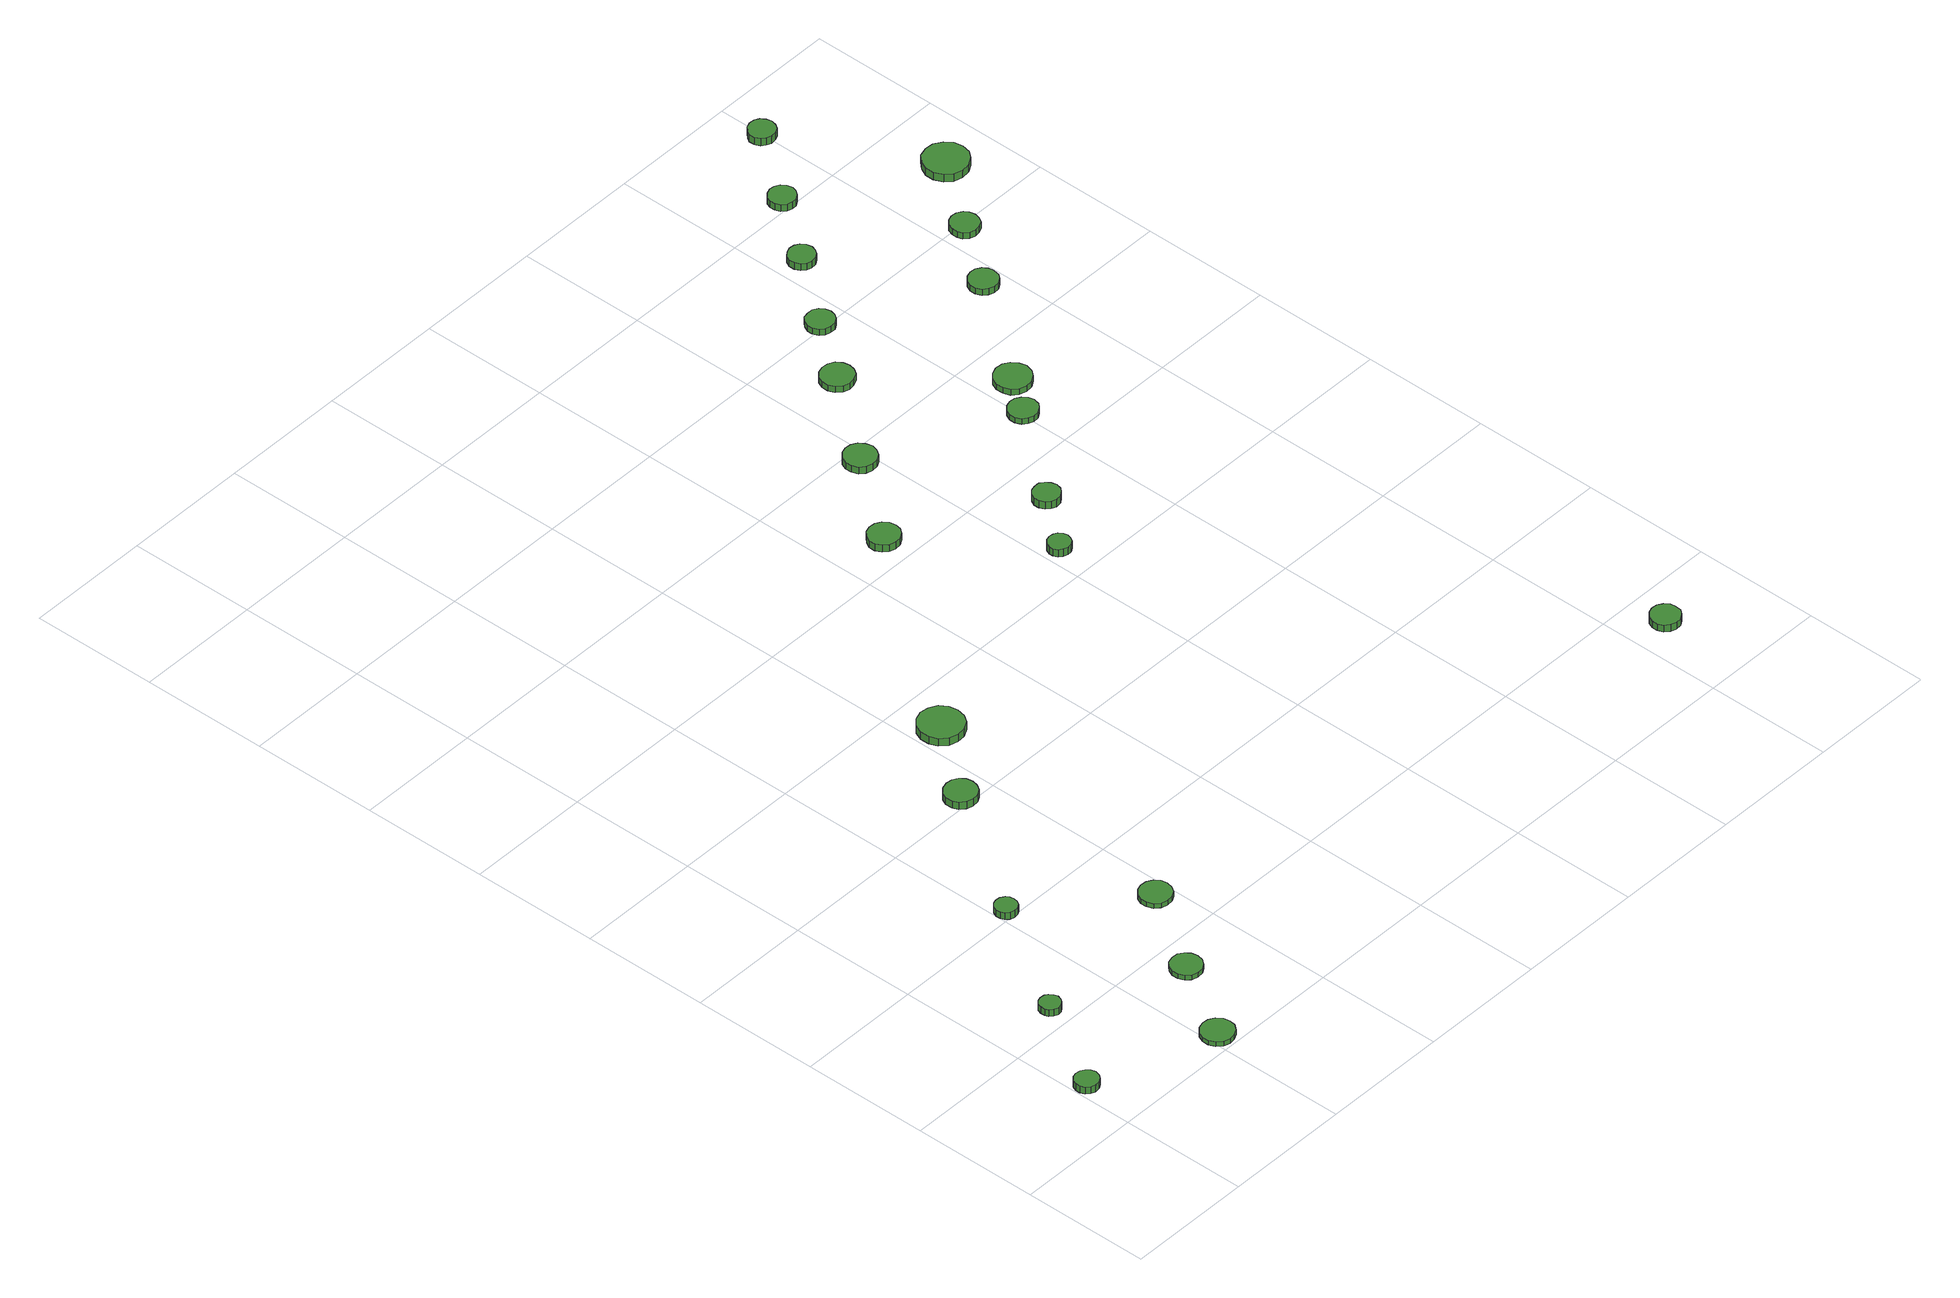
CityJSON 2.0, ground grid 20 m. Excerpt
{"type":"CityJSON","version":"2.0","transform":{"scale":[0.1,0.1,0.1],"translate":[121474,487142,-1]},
"CityObjects":{
"tree1":{"type":"SolitaryVegetationObject","attributes":{"function":"something"},"geometry":[{"type":"MultiSurface","lod":"1","boundaries":[[[0,1,2,3,4,5,6,7,8,9,10,11,12,13,14]],[[15,16,17,18,19,20,21,22,23,24,25,26,27,28,29]],[[0,29,28,1]],[[1,28,27,2]],[[2,27,26,3]],[[3,26,25,4]],[[4,25,24,5]],[[5,24,23,6]],[[6,23,22,7]],[[7,22,21,8]],[[8,21,20,9]],[[9,20,19,10]],[[10,19,18,11]],[[11,18,17,12]],[[12,17,16,13]],[[13,16,15,14]],[[14,15,29,0]]]}]},
"tree2":{"type":"SolitaryVegetationObject","attributes":{"function":"something"},"geometry":[{"type":"MultiSurface","lod":"1","boundaries":[[[30,31,32,33,34,35,36,37,38,39,40,41,42,43,44]],[[45,46,47,48,49,50,51,52,53,54,55,56,57,58,59]],[[30,59,58,31]],[[31,58,57,32]],[[32,57,56,33]],[[33,56,55,34]],[[34,55,54,35]],[[35,54,53,36]],[[36,53,52,37]],[[37,52,51,38]],[[38,51,50,39]],[[39,50,49,40]],[[40,49,48,41]],[[41,48,47,42]],[[42,47,46,43]],[[43,46,45,44]],[[44,45,59,30]]]}]},
"tree3":{"type":"SolitaryVegetationObject","attributes":{"function":"something"},"geometry":[{"type":"MultiSurface","lod":"1","boundaries":[[[60,61,62,63,64,65,66,67,68,69,70,71,72,73,74]],[[75,76,77,78,79,80,81,82,83,84,85,86,87,88,89]],[[60,89,88,61]],[[61,88,87,62]],[[62,87,86,63]],[[63,86,85,64]],[[64,85,84,65]],[[65,84,83,66]],[[66,83,82,67]],[[67,82,81,68]],[[68,81,80,69]],[[69,80,79,70]],[[70,79,78,71]],[[71,78,77,72]],[[72,77,76,73]],[[73,76,75,74]],[[74,75,89,60]]]}]},
"tree4":{"type":"SolitaryVegetationObject","attributes":{"function":"something"},"geometry":[{"type":"MultiSurface","lod":"1","boundaries":[[[90,91,92,93,94,95,96,97,98,99,100,101,102,103,104]],[[105,106,107,108,109,110,111,112,113,114,115,116,117,118,119]],[[90,119,118,91]],[[91,118,117,92]],[[92,117,116,93]],[[93,116,115,94]],[[94,115,114,95]],[[95,114,113,96]],[[96,113,112,97]],[[97,112,111,98]],[[98,111,110,99]],[[99,110,109,100]],[[100,109,108,101]],[[101,108,107,102]],[[102,107,106,103]],[[103,106,105,104]],[[104,105,119,90]]]}]},
"tree5":{"type":"SolitaryVegetationObject","attributes":{"function":"something"},"geometry":[{"type":"MultiSurface","lod":"1","boundaries":[[[120,121,122,123,124,125,126,127,128,129,130,131,132,133,134]],[[135,136,137,138,139,140,141,142,143,144,145,146,147,148,149]],[[120,149,148,121]],[[121,148,147,122]],[[122,147,146,123]],[[123,146,145,124]],[[124,145,144,125]],[[125,144,143,126]],[[126,143,142,127]],[[127,142,141,128]],[[128,141,140,129]],[[129,140,139,130]],[[130,139,138,131]],[[131,138,137,132]],[[132,137,136,133]],[[133,136,135,134]],[[134,135,149,120]]]}]},
"tree6":{"type":"SolitaryVegetationObject","attributes":{"function":"something"},"geometry":[{"type":"MultiSurface","lod":"1","boundaries":[[[150,151,152,153,154,155,156,157,158,159,160,161,162,163,164]],[[165,166,167,168,169,170,171,172,173,174,175,176,177,178,179]],[[150,179,178,151]],[[151,178,177,152]],[[152,177,176,153]],[[153,176,175,154]],[[154,175,174,155]],[[155,174,173,156]],[[156,173,172,157]],[[157,172,171,158]],[[158,171,170,159]],[[159,170,169,160]],[[160,169,168,161]],[[161,168,167,162]],[[162,167,166,163]],[[163,166,165,164]],[[164,165,179,150]]]}]},
"tree7":{"type":"SolitaryVegetationObject","attributes":{"function":"something"},"geometry":[{"type":"MultiSurface","lod":"1","boundaries":[[[180,181,182,183,184,185,186,187,188,189,190,191,192,193,194]],[[195,196,197,198,199,200,201,202,203,204,205,206,207,208,209]],[[180,209,208,181]],[[181,208,207,182]],[[182,207,206,183]],[[183,206,205,184]],[[184,205,204,185]],[[185,204,203,186]],[[186,203,202,187]],[[187,202,201,188]],[[188,201,200,189]],[[189,200,199,190]],[[190,199,198,191]],[[191,198,197,192]],[[192,197,196,193]],[[193,196,195,194]],[[194,195,209,180]]]}]},
"tree8":{"type":"SolitaryVegetationObject","attributes":{"function":"something"},"geometry":[{"type":"MultiSurface","lod":"1","boundaries":[[[210,211,212,213,214,215,216,217,218,219,220,221,222,223,224]],[[225,226,227,228,229,230,231,232,233,234,235,236,237,238,239]],[[210,239,238,211]],[[211,238,237,212]],[[212,237,236,213]],[[213,236,235,214]],[[214,235,234,215]],[[215,234,233,216]],[[216,233,232,217]],[[217,232,231,218]],[[218,231,230,219]],[[219,230,229,220]],[[220,229,228,221]],[[221,228,227,222]],[[222,227,226,223]],[[223,226,225,224]],[[224,225,239,210]]]}]},
"tree9":{"type":"SolitaryVegetationObject","attributes":{"function":"something"},"geometry":[{"type":"MultiSurface","lod":"1","boundaries":[[[240,241,242,243,244,245,246,247,248,249,250,251,252,253,254]],[[255,256,257,258,259,260,261,262,263,264,265,266,267,268,269]],[[240,269,268,241]],[[241,268,267,242]],[[242,267,266,243]],[[243,266,265,244]],[[244,265,264,245]],[[245,264,263,246]],[[246,263,262,247]],[[247,262,261,248]],[[248,261,260,249]],[[249,260,259,250]],[[250,259,258,251]],[[251,258,257,252]],[[252,257,256,253]],[[253,256,255,254]],[[254,255,269,240]]]}]},
"tree10":{"type":"SolitaryVegetationObject","attributes":{"function":"something"},"geometry":[{"type":"MultiSurface","lod":"1","boundaries":[[[270,271,272,273,274,275,276,277,278,279,280,281,282,283,284]],[[285,286,287,288,289,290,291,292,293,294,295,296,297,298,299]],[[270,299,298,271]],[[271,298,297,272]],[[272,297,296,273]],[[273,296,295,274]],[[274,295,294,275]],[[275,294,293,276]],[[276,293,292,277]],[[277,292,291,278]],[[278,291,290,279]],[[279,290,289,280]],[[280,289,288,281]],[[281,288,287,282]],[[282,287,286,283]],[[283,286,285,284]],[[284,285,299,270]]]}]},
"tree11":{"type":"SolitaryVegetationObject","attributes":{"function":"something"},"geometry":[{"type":"MultiSurface","lod":"1","boundaries":[[[300,301,302,303,304,305,306,307,308,309,310,311,312,313,314]],[[315,316,317,318,319,320,321,322,323,324,325,326,327,328,329]],[[300,329,328,301]],[[301,328,327,302]],[[302,327,326,303]],[[303,326,325,304]],[[304,325,324,305]],[[305,324,323,306]],[[306,323,322,307]],[[307,322,321,308]],[[308,321,320,309]],[[309,320,319,310]],[[310,319,318,311]],[[311,318,317,312]],[[312,317,316,313]],[[313,316,315,314]],[[314,315,329,300]]]}]},
"tree12":{"type":"SolitaryVegetationObject","attributes":{"function":"something"},"geometry":[{"type":"MultiSurface","lod":"1","boundaries":[[[330,331,332,333,334,335,336,337,338,339,340,341,342,343,344]],[[345,346,347,348,349,350,351,352,353,354,355,356,357,358,359]],[[330,359,358,331]],[[331,358,357,332]],[[332,357,356,333]],[[333,356,355,334]],[[334,355,354,335]],[[335,354,353,336]],[[336,353,352,337]],[[337,352,351,338]],[[338,351,350,339]],[[339,350,349,340]],[[340,349,348,341]],[[341,348,347,342]],[[342,347,346,343]],[[343,346,345,344]],[[344,345,359,330]]]}]},
"tree13":{"type":"SolitaryVegetationObject","attributes":{"function":"something"},"geometry":[{"type":"MultiSurface","lod":"1","boundaries":[[[360,361,362,363,364,365,366,367,368,369,370,371,372,373,374]],[[375,376,377,378,379,380,381,382,383,384,385,386,387,388,389]],[[360,389,388,361]],[[361,388,387,362]],[[362,387,386,363]],[[363,386,385,364]],[[364,385,384,365]],[[365,384,383,366]],[[366,383,382,367]],[[367,382,381,368]],[[368,381,380,369]],[[369,380,379,370]],[[370,379,378,371]],[[371,378,377,372]],[[372,377,376,373]],[[373,376,375,374]],[[374,375,389,360]]]}]},
"tree14":{"type":"SolitaryVegetationObject","attributes":{"function":"something"},"geometry":[{"type":"MultiSurface","lod":"1","boundaries":[[[390,391,392,393,394,395,396,397,398,399,400,401,402,403,404]],[[405,406,407,408,409,410,411,412,413,414,415,416,417,418,419]],[[390,419,418,391]],[[391,418,417,392]],[[392,417,416,393]],[[393,416,415,394]],[[394,415,414,395]],[[395,414,413,396]],[[396,413,412,397]],[[397,412,411,398]],[[398,411,410,399]],[[399,410,409,400]],[[400,409,408,401]],[[401,408,407,402]],[[402,407,406,403]],[[403,406,405,404]],[[404,405,419,390]]]}]},
"tree15":{"type":"SolitaryVegetationObject","attributes":{"function":"something"},"geometry":[{"type":"MultiSurface","lod":"1","boundaries":[[[420,421,422,423,424,425,426,427,428,429,430,431,432,433,434]],[[435,436,437,438,439,440,441,442,443,444,445,446,447,448,449]],[[420,449,448,421]],[[421,448,447,422]],[[422,447,446,423]],[[423,446,445,424]],[[424,445,444,425]],[[425,444,443,426]],[[426,443,442,427]],[[427,442,441,428]],[[428,441,440,429]],[[429,440,439,430]],[[430,439,438,431]],[[431,438,437,432]],[[432,437,436,433]],[[433,436,435,434]],[[434,435,449,420]]]}]},
"tree16":{"type":"SolitaryVegetationObject","attributes":{"function":"something"},"geometry":[{"type":"MultiSurface","lod":"1","boundaries":[[[450,451,452,453,454,455,456,457,458,459,460,461,462,463,464]],[[465,466,467,468,469,470,471,472,473,474,475,476,477,478,479]],[[450,479,478,451]],[[451,478,477,452]],[[452,477,476,453]],[[453,476,475,454]],[[454,475,474,455]],[[455,474,473,456]],[[456,473,472,457]],[[457,472,471,458]],[[458,471,470,459]],[[459,470,469,460]],[[460,469,468,461]],[[461,468,467,462]],[[462,467,466,463]],[[463,466,465,464]],[[464,465,479,450]]]}]},
"tree17":{"type":"SolitaryVegetationObject","attributes":{"function":"something"},"geometry":[{"type":"MultiSurface","lod":"1","boundaries":[[[480,481,482,483,484,485,486,487,488,489,490,491,492,493,494]],[[495,496,497,498,499,500,501,502,503,504,505,506,507,508,509]],[[480,509,508,481]],[[481,508,507,482]],[[482,507,506,483]],[[483,506,505,484]],[[484,505,504,485]],[[485,504,503,486]],[[486,503,502,487]],[[487,502,501,488]],[[488,501,500,489]],[[489,500,499,490]],[[490,499,498,491]],[[491,498,497,492]],[[492,497,496,493]],[[493,496,495,494]],[[494,495,509,480]]]}]},
"tree18":{"type":"SolitaryVegetationObject","attributes":{"function":"something"},"geometry":[{"type":"MultiSurface","lod":"1","boundaries":[[[510,511,512,513,514,515,516,517,518,519,520,521,522,523,524]],[[525,526,527,528,529,530,531,532,533,534,535,536,537,538,539]],[[510,539,538,511]],[[511,538,537,512]],[[512,537,536,513]],[[513,536,535,514]],[[514,535,534,515]],[[515,534,533,516]],[[516,533,532,517]],[[517,532,531,518]],[[518,531,530,519]],[[519,530,529,520]],[[520,529,528,521]],[[521,528,527,522]],[[522,527,526,523]],[[523,526,525,524]],[[524,525,539,510]]]}]},
"tree19":{"type":"SolitaryVegetationObject","attributes":{"function":"something"},"geometry":[{"type":"MultiSurface","lod":"1","boundaries":[[[540,541,542,543,544,545,546,547,548,549,550,551,552,553,554]],[[555,556,557,558,559,560,561,562,563,564,565,566,567,568,569]],[[540,569,568,541]],[[541,568,567,542]],[[542,567,566,543]],[[543,566,565,544]],[[544,565,564,545]],[[545,564,563,546]],[[546,563,562,547]],[[547,562,561,548]],[[548,561,560,549]],[[549,560,559,550]],[[550,559,558,551]],[[551,558,557,552]],[[552,557,556,553]],[[553,556,555,554]],[[554,555,569,540]]]}]},
"tree20":{"type":"SolitaryVegetationObject","attributes":{"function":"something"},"geometry":[{"type":"MultiSurface","lod":"1","boundaries":[[[570,571,572,573,574,575,576,577,578,579,580,581,582,583,584]],[[585,586,587,588,589,590,591,592,593,594,595,596,597,598,599]],[[570,599,598,571]],[[571,598,597,572]],[[572,597,596,573]],[[573,596,595,574]],[[574,595,594,575]],[[575,594,593,576]],[[576,593,592,577]],[[577,592,591,578]],[[578,591,590,579]],[[579,590,589,580]],[[580,589,588,581]],[[581,588,587,582]],[[582,587,586,583]],[[583,586,585,584]],[[584,585,599,570]]]}]},
"tree21":{"type":"SolitaryVegetationObject","attributes":{"function":"something"},"geometry":[{"type":"MultiSurface","lod":"1","boundaries":[[[600,601,602,603,604,605,606,607,608,609,610,611,612,613,614]],[[615,616,617,618,619,620,621,622,623,624,625,626,627,628,629]],[[600,629,628,601]],[[601,628,627,602]],[[602,627,626,603]],[[603,626,625,604]],[[604,625,624,605]],[[605,624,623,606]],[[606,623,622,607]],[[607,622,621,608]],[[608,621,620,609]],[[609,620,619,610]],[[610,619,618,611]],[[611,618,617,612]],[[612,617,616,613]],[[613,616,615,614]],[[614,615,629,600]]]}]},
"tree22":{"type":"SolitaryVegetationObject","attributes":{"function":"something"},"geometry":[{"type":"MultiSurface","lod":"1","boundaries":[[[630,631,632,633,634,635,636,637,638,639,640,641,642,643,644]],[[645,646,647,648,649,650,651,652,653,654,655,656,657,658,659]],[[630,659,658,631]],[[631,658,657,632]],[[632,657,656,633]],[[633,656,655,634]],[[634,655,654,635]],[[635,654,653,636]],[[636,653,652,637]],[[637,652,651,638]],[[638,651,650,639]],[[639,650,649,640]],[[640,649,648,641]],[[641,648,647,642]],[[642,647,646,643]],[[643,646,645,644]],[[644,645,659,630]]]}]},
"tree23":{"type":"SolitaryVegetationObject","attributes":{"function":"something"},"geometry":[{"type":"MultiSurface","lod":"1","boundaries":[[[660,661,662,663,664,665,666,667,668,669,670,671,672,673,674]],[[675,676,677,678,679,680,681,682,683,684,685,686,687,688,689]],[[660,689,688,661]],[[661,688,687,662]],[[662,687,686,663]],[[663,686,685,664]],[[664,685,684,665]],[[665,684,683,666]],[[666,683,682,667]],[[667,682,681,668]],[[668,681,680,669]],[[669,680,679,670]],[[670,679,678,671]],[[671,678,677,672]],[[672,677,676,673]],[[673,676,675,674]],[[674,675,689,660]]]}]}
},
"vertices":[
[40,94,18],[38,101,18],[33,107,18],[27,111,18],[19,112,18],[12,110,18],[6,105,18],[3,98,18],[3,90,18],[6,83,18],[12,78,18],[19,75,18],[27,76,18],[33,80,18],[38,86,18],[38,86,6],[33,80,6],[27,76,6],[19,75,6],[12,78,6],[6,83,6],[3,90,6],[3,98,6],[6,105,6],[12,110,6],[19,112,6],[27,111,6],[33,107,6],[38,101,6],[40,94,6],
[123,236,18],[121,242,18],[117,248,18],[112,251,18],[105,252,18],[98,250,18],[93,245,18],[91,239,18],[91,232,18],[93,226,18],[98,222,18],[105,219,18],[112,220,18],[117,224,18],[121,229,18],[121,229,6],[117,224,6],[112,220,6],[105,219,6],[98,222,6],[93,226,6],[91,232,6],[91,239,6],[93,245,6],[98,250,6],[105,252,6],[112,251,6],[117,248,6],[121,242,6],[123,236,6],
[243,30,14],[241,40,14],[234,49,14],[225,54,14],[215,55,14],[205,52,14],[197,45,14],[193,35,14],[193,25,14],[197,15,14],[205,8,14],[215,5,14],[225,6,14],[234,11,14],[241,20,14],[241,20,6],[234,11,6],[225,6,6],[215,5,6],[205,8,6],[197,15,6],[193,25,6],[193,35,6],[197,45,6],[205,52,6],[215,55,6],[225,54,6],[234,49,6],[241,40,6],[243,30,6],
[315,152,14],[313,162,14],[307,170,14],[299,175,14],[289,176,14],[279,173,14],[272,166,14],[268,157,14],[268,147,14],[272,138,14],[279,131,14],[289,128,14],[299,129,14],[307,134,14],[313,142,14],[313,142,6],[307,134,6],[299,129,6],[289,128,6],[279,131,6],[272,138,6],[268,147,6],[268,157,6],[272,166,6],[279,173,6],[289,176,6],[299,175,6],[307,170,6],[313,162,6],[315,152,6],
[234,414,18],[233,421,18],[229,426,18],[223,430,18],[216,431,18],[209,429,18],[204,424,18],[201,417,18],[201,410,18],[204,404,18],[209,399,18],[216,397,18],[223,398,18],[229,401,18],[233,407,18],[233,407,6],[229,401,6],[223,398,6],[216,397,6],[209,399,6],[204,404,6],[201,410,6],[201,417,6],[204,424,6],[209,429,6],[216,431,6],[223,430,6],[229,426,6],[233,421,6],[234,414,6],
[400,283,14],[398,293,14],[392,301,14],[383,306,14],[373,307,14],[363,304,14],[355,297,14],[351,288,14],[351,278,14],[355,268,14],[363,261,14],[373,258,14],[383,259,14],[392,264,14],[398,273,14],[398,273,6],[392,264,6],[383,259,6],[373,258,6],[363,261,6],[355,268,6],[351,278,6],[351,288,6],[355,297,6],[363,304,6],[373,307,6],[383,306,6],[392,301,6],[398,293,6],[400,283,6],
[377,616,20],[375,626,20],[369,634,20],[360,639,20],[350,640,20],[340,637,20],[332,630,20],[328,621,20],[328,610,20],[332,601,20],[340,594,20],[350,591,20],[360,592,20],[369,597,20],[375,606,20],[375,606,7],[369,597,7],[360,592,7],[350,591,7],[340,594,7],[332,601,7],[328,610,7],[328,621,7],[332,630,7],[340,637,7],[350,640,7],[360,639,7],[369,634,7],[375,626,7],[377,616,7],
[470,725,25],[467,739,25],[459,751,25],[446,758,25],[432,760,25],[418,755,25],[407,745,25],[402,732,25],[402,718,25],[407,705,25],[418,695,25],[432,691,25],[446,692,25],[459,699,25],[467,711,25],[467,711,12],[459,699,12],[446,692,12],[432,691,12],[418,695,12],[407,705,12],[402,718,12],[402,732,12],[407,745,12],[418,755,12],[432,760,12],[446,758,12],[459,751,12],[467,739,12],[470,725,12],
[704,1045,21],[702,1055,21],[696,1063,21],[687,1068,21],[677,1069,21],[667,1066,21],[660,1059,21],[655,1050,21],[655,1040,21],[660,1031,21],[667,1024,21],[677,1021,21],[687,1022,21],[696,1027,21],[702,1035,21],[702,1035,9],[696,1027,9],[687,1022,9],[677,1021,9],[667,1024,9],[660,1031,9],[655,1040,9],[655,1050,9],[660,1059,9],[667,1066,9],[677,1069,9],[687,1068,9],[696,1063,9],[702,1055,9],[704,1045,9],
[840,853,25],[838,860,25],[834,866,25],[828,869,25],[821,870,25],[814,868,25],[808,863,25],[805,856,25],[805,849,25],[808,842,25],[814,838,25],[821,835,25],[828,836,25],[834,840,25],[838,846,25],[838,846,12],[834,840,12],[828,836,12],[821,835,12],[814,838,12],[808,842,12],[805,849,12],[805,856,12],[808,863,12],[814,868,12],[821,870,12],[828,869,12],[834,866,12],[838,860,12],[840,853,12],
[808,1179,18],[805,1189,18],[799,1198,18],[790,1203,18],[780,1204,18],[770,1201,18],[762,1194,18],[758,1184,18],[758,1174,18],[762,1164,18],[770,1157,18],[780,1154,18],[790,1155,18],[799,1160,18],[805,1169,18],[805,1169,6],[799,1160,6],[790,1155,6],[780,1154,6],[770,1157,6],[762,1164,6],[758,1174,6],[758,1184,6],[762,1194,6],[770,1201,6],[780,1204,6],[790,1203,6],[799,1198,6],[805,1189,6],[808,1179,6],
[913,938,19],[911,946,19],[906,953,19],[899,958,19],[890,958,19],[882,956,19],[876,950,19],[872,942,19],[872,934,19],[876,926,19],[882,920,19],[890,917,19],[899,918,19],[906,923,19],[911,929,19],[911,929,6],[906,923,6],[899,918,6],[890,917,6],[882,920,6],[876,926,6],[872,934,6],[872,942,6],[876,950,6],[882,956,6],[890,958,6],[899,958,6],[906,953,6],[911,946,6],[913,938,6],
[913,1314,17],[911,1324,17],[905,1333,17],[895,1338,17],[885,1339,17],[875,1336,17],[867,1329,17],[863,1319,17],[863,1309,17],[867,1299,17],[875,1292,17],[885,1289,17],[895,1290,17],[905,1295,17],[911,1304,17],[911,1304,6],[905,1295,6],[895,1290,6],[885,1289,6],[875,1292,6],[867,1299,6],[863,1309,6],[863,1319,6],[867,1329,6],[875,1336,6],[885,1339,6],[895,1338,6],[905,1333,6],[911,1324,6],[913,1314,6],
[1278,137,24],[1277,146,24],[1271,153,24],[1263,158,24],[1254,159,24],[1245,156,24],[1238,150,24],[1234,141,24],[1234,132,24],[1238,123,24],[1245,117,24],[1254,114,24],[1263,115,24],[1271,120,24],[1277,127,24],[1277,127,12],[1271,120,12],[1263,115,12],[1254,114,12],[1245,117,12],[1238,123,12],[1234,132,12],[1234,141,12],[1238,150,12],[1245,156,12],[1254,159,12],[1263,158,12],[1271,153,12],[1277,146,12],[1278,137,12],
[1027,1080,16],[1025,1089,16],[1019,1096,16],[1011,1101,16],[1002,1102,16],[993,1099,16],[986,1093,16],[982,1084,16],[982,1075,16],[986,1066,16],[993,1060,16],[1002,1057,16],[1011,1058,16],[1019,1063,16],[1025,1070,16],[1025,1070,6],[1019,1063,6],[1011,1058,6],[1002,1057,6],[993,1060,6],[986,1066,6],[982,1075,6],[982,1084,6],[986,1093,6],[993,1099,6],[1002,1102,6],[1011,1101,6],[1019,1096,6],[1025,1089,6],[1027,1080,6],
[980,1407,17],[978,1416,17],[973,1423,17],[965,1428,17],[956,1428,17],[947,1426,17],[941,1420,17],[937,1411,17],[937,1403,17],[941,1394,17],[947,1388,17],[956,1386,17],[965,1386,17],[973,1391,17],[978,1398,17],[978,1398,6],[973,1391,6],[965,1386,6],[956,1386,6],[947,1388,6],[941,1394,6],[937,1403,6],[937,1411,6],[941,1420,6],[947,1426,6],[956,1428,6],[965,1428,6],[973,1423,6],[978,1416,6],[980,1407,6],
[1073,1134,16],[1070,1145,16],[1063,1155,16],[1053,1161,16],[1041,1162,16],[1030,1158,16],[1021,1150,16],[1017,1140,16],[1017,1128,16],[1021,1117,16],[1030,1109,16],[1041,1106,16],[1053,1107,16],[1063,1113,16],[1070,1122,16],[1070,1122,6],[1063,1113,6],[1053,1107,6],[1041,1106,6],[1030,1109,6],[1021,1117,6],[1017,1128,6],[1017,1140,6],[1021,1150,6],[1030,1158,6],[1041,1162,6],[1053,1161,6],[1063,1155,6],[1070,1145,6],[1073,1134,6],
[1062,1514,18],[1060,1523,18],[1055,1530,18],[1048,1534,18],[1039,1535,18],[1031,1532,18],[1025,1527,18],[1021,1519,18],[1021,1510,18],[1025,1502,18],[1031,1496,18],[1039,1494,18],[1048,1495,18],[1055,1499,18],[1060,1506,18],[1060,1506,6],[1055,1499,6],[1048,1495,6],[1039,1494,6],[1031,1496,6],[1025,1502,6],[1021,1510,6],[1021,1519,6],[1025,1527,6],[1031,1532,6],[1039,1535,6],[1048,1534,6],[1055,1530,6],[1060,1523,6],[1062,1514,6],
[1190,1297,17],[1188,1306,17],[1183,1313,17],[1175,1318,17],[1166,1319,17],[1157,1316,17],[1150,1310,17],[1146,1301,17],[1146,1292,17],[1150,1283,17],[1157,1277,17],[1166,1274,17],[1175,1275,17],[1183,1280,17],[1188,1287,17],[1188,1287,6],[1183,1280,6],[1175,1275,6],[1166,1274,6],[1157,1277,6],[1150,1283,6],[1146,1292,6],[1146,1301,6],[1150,1310,6],[1157,1316,6],[1166,1319,6],[1175,1318,6],[1183,1313,6],[1188,1306,6],[1190,1297,6],
[1136,1615,18],[1134,1624,18],[1129,1631,18],[1121,1635,18],[1113,1636,18],[1105,1633,18],[1098,1627,18],[1095,1619,18],[1095,1611,18],[1098,1603,18],[1105,1597,18],[1113,1595,18],[1121,1595,18],[1129,1600,18],[1134,1607,18],[1134,1607,6],[1129,1600,6],[1121,1595,6],[1113,1595,6],[1105,1597,6],[1098,1603,6],[1095,1611,6],[1095,1619,6],[1098,1627,6],[1105,1633,6],[1113,1636,6],[1121,1635,6],[1129,1631,6],[1134,1624,6],[1136,1615,6],
[1260,1393,17],[1258,1402,17],[1253,1409,17],[1245,1414,17],[1236,1415,17],[1227,1412,17],[1220,1406,17],[1217,1397,17],[1217,1388,17],[1220,1380,17],[1227,1374,17],[1236,1371,17],[1245,1372,17],[1253,1376,17],[1258,1384,17],[1258,1384,6],[1253,1376,6],[1245,1372,6],[1236,1371,6],[1227,1374,6],[1220,1380,6],[1217,1388,6],[1217,1397,6],[1220,1406,6],[1227,1412,6],[1236,1415,6],[1245,1414,6],[1253,1409,6],[1258,1402,6],[1260,1393,6],
[1214,1721,25],[1212,1730,25],[1207,1737,25],[1200,1741,25],[1191,1742,25],[1183,1739,25],[1177,1733,25],[1173,1726,25],[1173,1717,25],[1177,1709,25],[1183,1704,25],[1191,1701,25],[1200,1702,25],[1207,1706,25],[1212,1713,25],[1212,1713,12],[1207,1706,12],[1200,1702,12],[1191,1701,12],[1183,1704,12],[1177,1709,12],[1173,1717,12],[1173,1726,12],[1177,1733,12],[1183,1739,12],[1191,1742,12],[1200,1741,12],[1207,1737,12],[1212,1730,12],[1214,1721,12],
[1353,1498,19],[1350,1512,19],[1341,1523,19],[1329,1531,19],[1315,1532,19],[1301,1528,19],[1291,1518,19],[1285,1505,19],[1285,1491,19],[1291,1478,19],[1301,1468,19],[1315,1464,19],[1329,1466,19],[1341,1473,19],[1350,1484,19],[1350,1484,6],[1341,1473,6],[1329,1466,6],[1315,1464,6],[1301,1468,6],[1291,1478,6],[1285,1491,6],[1285,1505,6],[1291,1518,6],[1301,1528,6],[1315,1532,6],[1329,1531,6],[1341,1523,6],[1350,1512,6],[1353,1498,6]
]}
